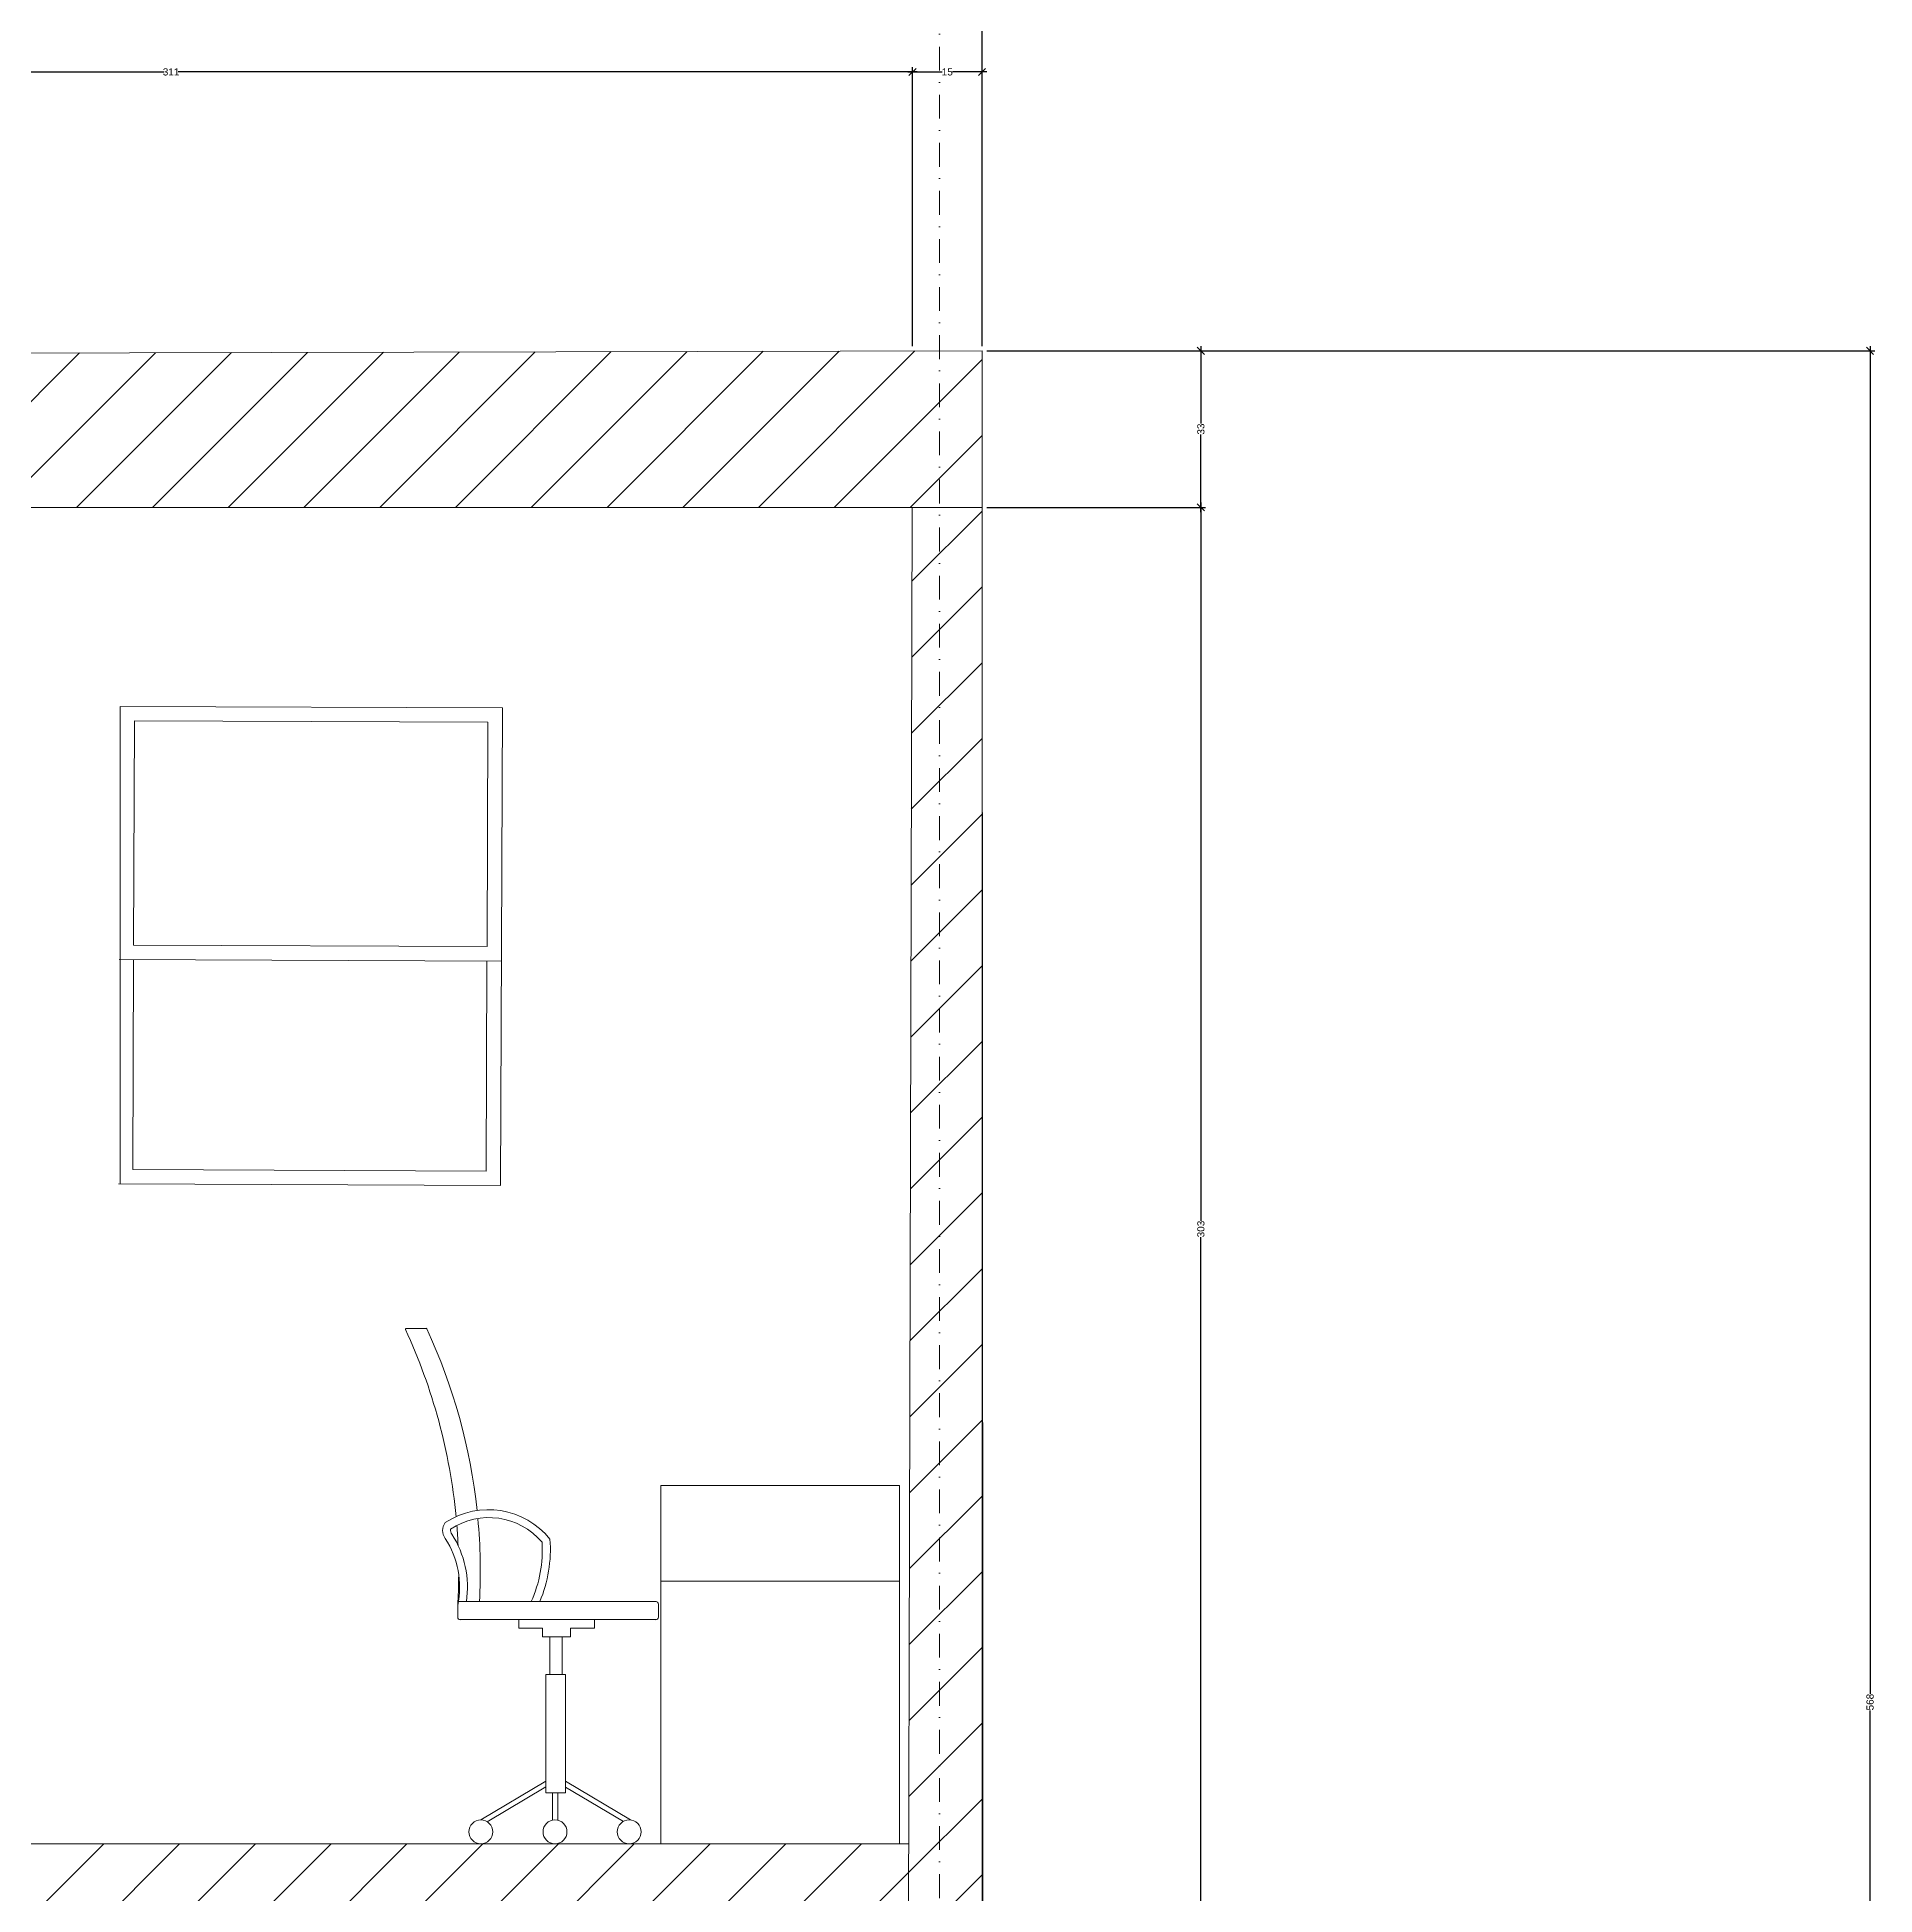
# Model space of a CAD drawing. Header units: centimetres. Extents: x -3748 to 36104, y 2014 to 15840.
# Drawn here: x 688.4 to 1074.3, y 5464.7 to 5854.8 of the extents above; entities that cross this region are included whole.
import ezdxf

# ---------------------------------------------------------------- set-up
doc = ezdxf.new("R2010")
doc.units = ezdxf.units.CM
doc.header["$MEASUREMENT"] = 0
doc.linetypes.add('DASHDOT', pattern=[1, 0.5, -0.25, 0, -0.25])
doc.layers.get('0').update_dxf_attribs({"lineweight": 18})
doc.layers.get('DEFPOINTS').update_dxf_attribs({"color": 210})
for name, color, linetype, lineweight in [('Arredi', 3, 'Continuous', 15), ('Dettagli', 3, 'Continuous', 18), ('linee', 252, 'DASHDOT', 13), ('Muri esterni', 1, 'Continuous', 30), ('Quote', 5, 'Continuous', 18), ('S.Finestre', 6, 'Continuous', 30)]:
    doc.layers.add(name, color=color, linetype=linetype, lineweight=lineweight)
doc.styles.get("Standard").update_dxf_attribs({"font": 'Arial.ttf'})
doc.dimstyles.get("Standard").update_dxf_attribs({"dimtxt": 1.5, "dimasz": 1.5, "dimexe": 1, "dimexo": 1, "dimgap": 0.09, "dimtad": 0, "dimdec": 0, "dimzin": 0, "dimdsep": 46, "dimtxsty": 'Standard', "dimblk": 'OBLIQUE', "dimblk1": 'OBLIQUE', "dimblk2": 'OBLIQUE', "dimcen": 0.09, "dimdle": 1, "dimadec": 0, "dimazin": 0, "dimtfac": 1, "dimtdec": 0, "dimtofl": 0, "dimtmove": 0, "dimatfit": 3, "dimldrblk": 'OBLIQUE', "dimfxl": 1, "dimtolj": 1, "dimtzin": 0, "dimarcsym": 0})

# ---------------------------------------------------------------- blocks, each defined once
blk = doc.blocks.new('_Oblique')
at = {"color": 0, "linetype": 'ByBlock', "lineweight": -2}
blk.add_line((-0.5, -0.5), (0.5, 0.5), dxfattribs=at)
blk = doc.blocks.new('*D37')
at = {"layer": 'DEFPOINTS', "color": 0, "transparency": 16777216}
for p in [(886.81, 5980.27), (230.42, 5787.38), (886.81, 5788.92)]:
    blk.add_point(p, dxfattribs=at)
at = {"layer": 'Quote', "color": 0, "lineweight": -2, "transparency": 16777216}
for p, q in [((230.42, 5788.38), (230.42, 5981.27)), ((886.81, 5789.92), (886.81, 5981.27)), ((229.42, 5980.27), (556.86, 5980.27)), ((887.81, 5980.27), (560.38, 5980.27))]:
    blk.add_line(p, q, dxfattribs=at)
at = {"layer": 'Quote', "color": 0, "lineweight": -2, "transparency": 16777216, "xscale": 1.5, "yscale": 1.5, "zscale": 1.5, "rotation": 180}
blk.add_blockref('_Oblique', (230.42, 5980.27), dxfattribs=at)
at = {"layer": 'Quote', "color": 0, "lineweight": -2, "transparency": 16777216, "xscale": 1.5, "yscale": 1.5, "zscale": 1.5}
blk.add_blockref('_Oblique', (886.81, 5980.27), dxfattribs=at)
at = {"layer": 'Quote', "color": 0, "transparency": 16777216, "insert": (558.62, 5980.27), "char_height": 1.5, "attachment_point": 5}
blk.add_mtext('\\A1;656', dxfattribs=at)
blk = doc.blocks.new('*D41')
at = {"layer": 'DEFPOINTS', "color": 0, "transparency": 16777216}
for p in [(872.21, 5847.48), (560.85, 5788.15), (872.21, 5788.88)]:
    blk.add_point(p, dxfattribs=at)
at = {"layer": 'Quote', "color": 0, "lineweight": -2, "transparency": 16777216}
for p, q in [((560.85, 5789.15), (560.85, 5848.48)), ((872.21, 5789.88), (872.21, 5848.48)), ((559.85, 5847.48), (715.02, 5847.48)), ((873.21, 5847.48), (718.04, 5847.48))]:
    blk.add_line(p, q, dxfattribs=at)
at = {"layer": 'Quote', "color": 0, "lineweight": -2, "transparency": 16777216, "xscale": 1.5, "yscale": 1.5, "zscale": 1.5, "rotation": 180}
blk.add_blockref('_Oblique', (560.85, 5847.48), dxfattribs=at)
at = {"layer": 'Quote', "color": 0, "lineweight": -2, "transparency": 16777216, "xscale": 1.5, "yscale": 1.5, "zscale": 1.5}
blk.add_blockref('_Oblique', (872.21, 5847.48), dxfattribs=at)
at = {"layer": 'Quote', "color": 0, "transparency": 16777216, "insert": (716.53, 5847.48), "char_height": 1.5, "attachment_point": 5}
blk.add_mtext('\\A1;311', dxfattribs=at)
blk = doc.blocks.new('*D42')
at = {"layer": 'DEFPOINTS', "color": 0, "transparency": 16777216}
for p in [(886.81, 5847.48), (872.21, 5788.88), (886.81, 5788.92)]:
    blk.add_point(p, dxfattribs=at)
at = {"layer": 'Quote', "color": 0, "lineweight": -2, "transparency": 16777216}
for p, q in [((872.21, 5789.88), (872.21, 5848.48)), ((886.81, 5789.92), (886.81, 5848.48)), ((871.21, 5847.48), (878.42, 5847.48)), ((887.81, 5847.48), (880.6, 5847.48))]:
    blk.add_line(p, q, dxfattribs=at)
at = {"layer": 'Quote', "color": 0, "lineweight": -2, "transparency": 16777216, "xscale": 1.5, "yscale": 1.5, "zscale": 1.5, "rotation": 180}
blk.add_blockref('_Oblique', (872.21, 5847.48), dxfattribs=at)
at = {"layer": 'Quote', "color": 0, "lineweight": -2, "transparency": 16777216, "xscale": 1.5, "yscale": 1.5, "zscale": 1.5}
blk.add_blockref('_Oblique', (886.81, 5847.48), dxfattribs=at)
at = {"layer": 'Quote', "color": 0, "transparency": 16777216, "insert": (879.51, 5847.48), "char_height": 1.5, "attachment_point": 5}
blk.add_mtext('\\A1;15', dxfattribs=at)
blk = doc.blocks.new('*D43')
at = {"layer": 'DEFPOINTS', "color": 0, "transparency": 16777216}
for p in [(886.81, 5788.92), (887.08, 5221.34), (1073.27, 5221.34)]:
    blk.add_point(p, dxfattribs=at)
at = {"layer": 'Quote', "color": 0, "lineweight": -2, "transparency": 16777216}
for p, q in [((1073.27, 5789.92), (1073.27, 5506.87)), ((887.81, 5788.92), (1074.27, 5788.92)), ((1073.27, 5220.34), (1073.27, 5503.39)), ((888.08, 5221.34), (1074.27, 5221.34))]:
    blk.add_line(p, q, dxfattribs=at)
at = {"layer": 'Quote', "color": 0, "lineweight": -2, "transparency": 16777216, "xscale": 1.5, "yscale": 1.5, "zscale": 1.5}
for p, rotation in [((1073.27, 5788.92), 90), ((1073.27, 5221.34), 270)]:
    blk.add_blockref('_Oblique', p, dxfattribs=dict(at, rotation=rotation))
at = {"layer": 'Quote', "color": 0, "transparency": 16777216, "insert": (1073.27, 5505.13), "char_height": 1.5, "attachment_point": 5, "rotation": 90}
blk.add_mtext('\\A1;568', dxfattribs=at)
blk = doc.blocks.new('*D44')
at = {"layer": 'DEFPOINTS', "color": 0, "transparency": 16777216}
for p in [(886.81, 5788.92), (886.81, 5756.04), (932.76, 5756.04)]:
    blk.add_point(p, dxfattribs=at)
at = {"layer": 'Quote', "color": 0, "lineweight": -2, "transparency": 16777216}
for p, q in [((932.76, 5789.92), (932.76, 5773.64)), ((887.81, 5788.92), (933.76, 5788.92)), ((932.76, 5755.04), (932.76, 5771.33)), ((887.81, 5756.04), (933.76, 5756.04))]:
    blk.add_line(p, q, dxfattribs=at)
at = {"layer": 'Quote', "color": 0, "lineweight": -2, "transparency": 16777216, "xscale": 1.5, "yscale": 1.5, "zscale": 1.5}
for p, rotation in [((932.76, 5788.92), 90), ((932.76, 5756.04), 270)]:
    blk.add_blockref('_Oblique', p, dxfattribs=dict(at, rotation=rotation))
at = {"layer": 'Quote', "color": 0, "transparency": 16777216, "insert": (932.76, 5772.48), "char_height": 1.5, "attachment_point": 5, "rotation": 90}
blk.add_mtext('\\A1;33', dxfattribs=at)
blk = doc.blocks.new('*D45')
at = {"layer": 'DEFPOINTS', "color": 0, "transparency": 16777216}
for p in [(886.81, 5756.04), (886.97, 5452.92), (932.76, 5452.92)]:
    blk.add_point(p, dxfattribs=at)
at = {"layer": 'Quote', "color": 0, "lineweight": -2, "transparency": 16777216}
for p, q in [((887.81, 5756.04), (933.76, 5756.04)), ((932.76, 5757.04), (932.76, 5606.22)), ((932.76, 5451.92), (932.76, 5602.75)), ((887.97, 5452.92), (933.76, 5452.92))]:
    blk.add_line(p, q, dxfattribs=at)
at = {"layer": 'Quote', "color": 0, "lineweight": -2, "transparency": 16777216, "xscale": 1.5, "yscale": 1.5, "zscale": 1.5}
for p, rotation in [((932.76, 5756.04), 90), ((932.76, 5452.92), 270)]:
    blk.add_blockref('_Oblique', p, dxfattribs=dict(at, rotation=rotation))
at = {"layer": 'Quote', "color": 0, "transparency": 16777216, "insert": (932.76, 5604.48), "char_height": 1.5, "attachment_point": 5, "rotation": 90}
blk.add_mtext('\\A1;303', dxfattribs=at)

msp = doc.modelspace()

# ---------------------------------------------------------------- hatches: boundary and pattern name
at = {"layer": 'Dettagli'}
h = msp.add_hatch(dxfattribs=at)
h.set_pattern_fill('ANSI31', color=256, scale=90)
h.paths.add_polyline_path([(562.72, 5452.92), (548.92, 5452.92), (549.18, 5244.32), (563.72, 5244.32)])
h.paths.add_polyline_path([(561.03, 5756.04), (548.54, 5756.04), (548.89, 5475.39), (562.61, 5475.39)])
h.paths.add_polyline_path([(886.81, 5788.92), (230.42, 5787.38), (230.54, 5756.04), (886.81, 5756.04)])
h.paths.add_polyline_path([(886.81, 5756.04), (872.12, 5756.04), (870.83, 5244.32), (886.81, 5244.32)])
h = msp.add_hatch(dxfattribs=at)
h.set_pattern_fill('ANSI31', color=256, scale=90)
h.paths.add_polyline_path([(871.41, 5475.39), (248.61, 5475.39), (248.62, 5452.92), (871.36, 5452.92)])

# ---------------------------------------------------------------- linework, layer by layer
at = {"layer": 'Arredi', "lineweight": 0}
for p, q in [((765.79, 5583.62), (770.06, 5583.62)), ((818.84, 5522.94), (818.84, 5525.72)), ((796.09, 5510.95), (798.66, 5510.95)), ((782.91, 5480.01), (795.19, 5487.36)), ((796.6, 5486.08), (796.6, 5480.35)), ((797.72, 5486.08), (797.72, 5480.34)), ((811.51, 5480.09), (799.36, 5487.27))]:
    msp.add_line(p, q, dxfattribs=at)
for points in [[(819.35, 5475.39), (819.35, 5550.62), (869.5, 5550.62), (869.5, 5475.39), (819.35, 5475.39)], [(819.35, 5530.56), (869.5, 5530.56)], [(818.38, 5526.24), (776.72, 5526.24), (776.72, 5522.94)], [(777.17, 5522.45), (818.39, 5522.45)], [(789.52, 5522.45), (789.52, 5520.65), (794.54, 5520.65), (794.54, 5518.85), (800.42, 5518.85), (800.42, 5520.65), (805.44, 5520.65), (805.44, 5522.45)], [(796.09, 5518.85), (796.09, 5510.95)], [(798.66, 5510.95), (798.66, 5518.85)], [(795.19, 5486.08), (795.19, 5510.95), (796.09, 5510.95)], [(795.19, 5486.08), (799.36, 5486.08), (799.36, 5510.95), (798.66, 5510.95)], [(795.19, 5488.56), (781.56, 5480.41)], [(799.36, 5488.56), (813.01, 5480.39)]]:
    msp.add_lwpolyline(points, dxfattribs=at)
for centre in [(781.56, 5477.9), (797.14, 5477.9), (812.73, 5477.9)]:
    msp.add_circle(centre, 2.51, dxfattribs=at)
for centre, radius, start, end in [((766, 5583.46), 0.269, 140.7444, 219.2556), ((655.61, 5532.53), 121.31, 5.4604, 24.7963), ((770, 5583.36), 0.283, 40.429, 76.009), ((660.15, 5532.53), 121.31, 6.0738, 24.8624), ((783.18, 5529.04), 16.51, 38.5627, 123.3178), ((783.27, 5529.22), 14.66, 40.4401, 123.4585), ((776.15, 5541.17), 2.63, 140.942, 219.058), ((776.55, 5541.27), 1.37, 172.7838, 220.3749), ((758, 5529.24), 20.75, 351.6841, 32.4802), ((655.61, 5532.53), 121.31, 2.6, 4.5855), ((660.15, 5532.53), 121.31, 357.0257, 5.2753), ((757.92, 5529.24), 19.18, 348.6096, 32.4052), ((768.4, 5537.05), 26.08, 335.5166, 3.6847), ((767.88, 5537.21), 28.29, 337.1749, 4.288), ((655.61, 5532.53), 121.31, 357.0257, 359.6589), ((818.34, 5525.74), 0.507, 358.4951, 95.373), ((777.22, 5522.95), 0.507, 179.4984, 276.3762), ((818.34, 5522.95), 0.507, 263.6238, 0.5016)]:
    msp.add_arc(centre, radius, start, end, dxfattribs=at)
at = {"layer": 'linee', "ltscale": 10}
msp.add_line((877.91, 6095.18), (877.91, 4840.6), dxfattribs=at)
at = {"layer": 'Muri esterni', "lineweight": 0}
for points in [[(230.42, 5787.38), (886.81, 5788.92), (886.81, 5244.32), (232.47, 5244.32)], [(872.12, 5756.04), (886.81, 5756.04), (887.08, 5243.81), (870.83, 5244.32)]]:
    msp.add_lwpolyline(points, close=True, dxfattribs=at)
for points in [[(230.42, 5756.04), (886.81, 5756.04)], [(248.61, 5475.39), (871.41, 5475.39)]]:
    msp.add_lwpolyline(points, dxfattribs=at)
at = {"layer": 'S.Finestre', "lineweight": 0}
for p, q in [((786.09, 5713.91), (705.87, 5714.25)), ((705.87, 5714.25), (705.87, 5613.97)), ((786.09, 5713.91), (785.67, 5613.64)), ((708.87, 5711.23), (708.67, 5664.1)), ((783.07, 5710.92), (708.87, 5711.23)), ((783.07, 5710.92), (782.87, 5663.79)), ((708.66, 5661.09), (708.48, 5616.97)), ((782.86, 5660.78), (782.68, 5616.66)), ((785.67, 5613.64), (705.46, 5613.98)), ((782.68, 5616.66), (708.48, 5616.97))]:
    msp.add_line(p, q, dxfattribs=at)
for points in [[(705.65, 5661.1), (785.87, 5660.77)], [(708.67, 5664.1), (782.87, 5663.79)]]:
    msp.add_lwpolyline(points, dxfattribs=at)

# ---------------------------------------------------------------- dimensions: what is measured, and where the dimension line sits
at = {"layer": 'Quote'}
dim = msp.add_linear_dim(base=(886.81, 5980.27), p1=(230.42, 5787.38), p2=(886.81, 5788.92), dimstyle='Standard', dxfattribs=at)
dim.commit()
dim.dimension.update_dxf_attribs({"geometry": '*D37', "text_midpoint": (558.62, 5980.27)})
for base, p1, p2, picture, middle in [((872.21, 5847.48), (560.85, 5788.15), (872.21, 5788.88), '*D41', (716.53, 5847.48)), ((886.81, 5847.48), (872.21, 5788.88), (886.81, 5788.92), '*D42', (879.51, 5847.48))]:
    dim = msp.add_linear_dim(base=base, p1=p1, p2=p2, dimstyle='Standard', override={"dimtmove": 1}, dxfattribs=at)
    dim.commit()
    dim.dimension.update_dxf_attribs({"geometry": picture, "text_midpoint": middle})
for base, p2, picture, middle in [((1073.27, 5221.34), (887.08, 5221.34), '*D43', (1073.27, 5505.13)), ((932.76, 5756.04), (886.81, 5756.04), '*D44', (932.76, 5772.48))]:
    dim = msp.add_linear_dim(base=base, p1=(886.81, 5788.92), p2=p2, angle=90, dimstyle='Standard', dxfattribs=at)
    dim.commit()
    dim.dimension.update_dxf_attribs({"geometry": picture, "text_midpoint": middle})
dim = msp.add_linear_dim(base=(932.76, 5452.92), p1=(886.81, 5756.04), p2=(886.97, 5452.92), angle=90, dimstyle='Standard', override={"dimtmove": 1}, dxfattribs=at)
dim.commit()
dim.dimension.update_dxf_attribs({"geometry": '*D45', "text_midpoint": (932.76, 5604.48)})

doc.saveas('drawing.dxf')
